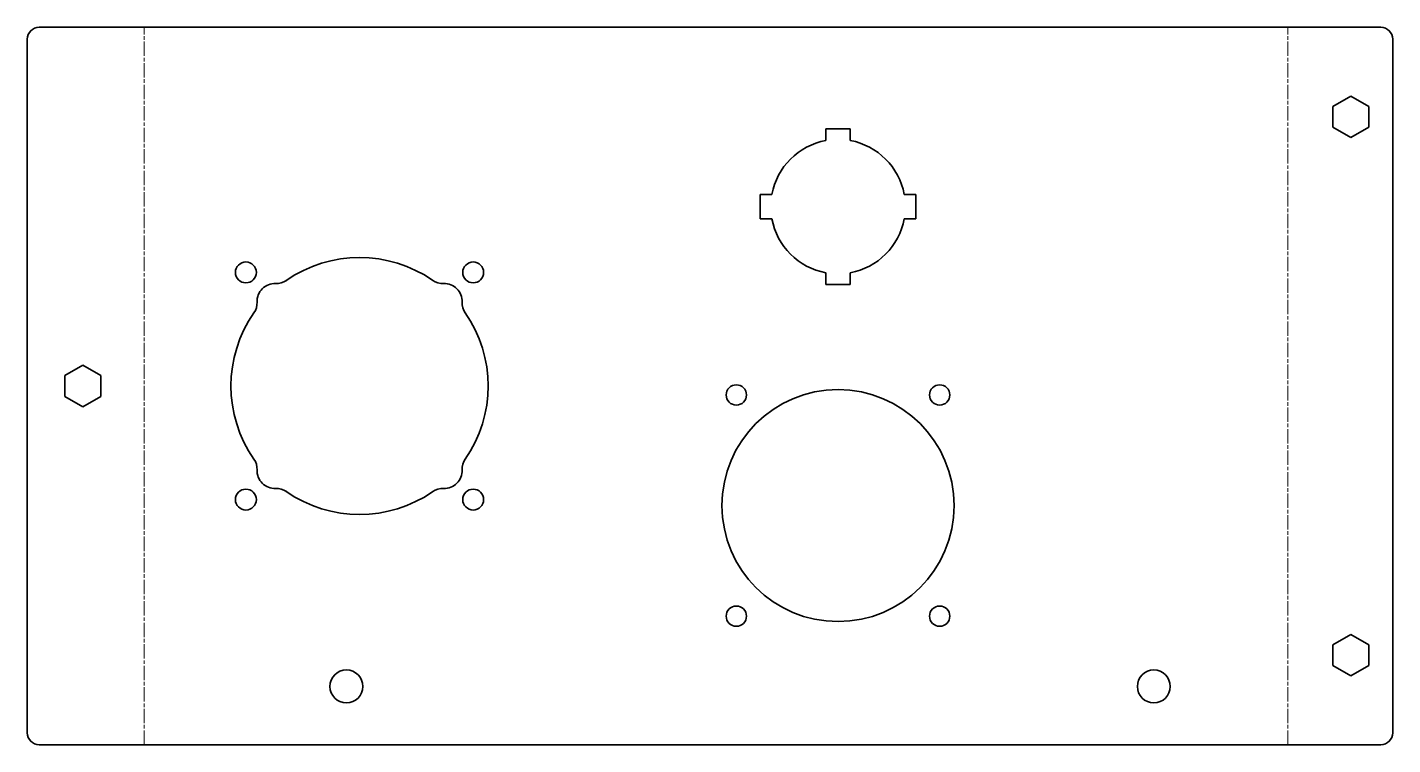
# Model space of a CAD drawing. Header units: inches. Extents: x 0 to 228, y 0 to 120.
import ezdxf

# ---------------------------------------------------------------- set-up
doc = ezdxf.new("R2010")
doc.units = ezdxf.units.IN
doc.header["$MEASUREMENT"] = 0
doc.linetypes.add('Chain', pattern=[13.68, 9.12, -1.14, 2.28, -1.14])
doc.layers.add('SIMUMAK Bend Centerline (ISO)', color=7, linetype='Chain', lineweight=9)
doc.layers.add('SIMUMAK Visible (ISO)', color=7, linetype='Continuous', lineweight=35)

# ---------------------------------------------------------------- blocks, each defined once
blk = doc.blocks.new('AMB-04-PANBOT04')
at = {"layer": 'SIMUMAK Bend Centerline (ISO)', "ltscale": 0.263158}
for p, q in [((19.55, 0), (19.55, 120)), ((210.76, 0), (210.76, 120))]:
    blk.add_line(p, q, dxfattribs=at)
at = {"layer": 'SIMUMAK Visible (ISO)'}
for p, q in [((2, 120), (226.29, 120)), ((0, 2), (0, 118)), ((228.29, 118), (228.29, 2)), ((218.28, 106.73), (221.28, 108.46)), ((221.28, 108.46), (224.28, 106.73)), ((218.28, 103.27), (218.28, 106.73)), ((224.28, 106.73), (224.28, 103.27)), ((133.5, 101.06), (133.5, 103)), ((133.5, 103), (137.6, 103)), ((137.6, 103), (137.6, 101.06)), ((221.28, 101.54), (218.28, 103.27)), ((224.28, 103.27), (221.28, 101.54)), ((122.55, 92.05), (124.49, 92.05)), ((122.55, 87.95), (122.55, 92.05)), ((146.62, 92.05), (148.55, 92.05)), ((148.55, 92.05), (148.55, 87.95)), ((124.49, 87.95), (122.55, 87.95)), ((148.55, 87.95), (146.62, 87.95)), ((133.5, 77), (133.5, 78.94)), ((137.6, 78.94), (137.6, 77)), ((137.6, 77), (133.5, 77)), ((6.27, 61.73), (9.27, 63.46)), ((6.27, 58.27), (6.27, 61.73)), ((9.27, 63.46), (12.27, 61.73)), ((12.27, 61.73), (12.27, 58.27)), ((9.27, 56.54), (6.27, 58.27)), ((12.27, 58.27), (9.27, 56.54)), ((218.28, 16.73), (221.28, 18.46)), ((221.28, 18.46), (224.28, 16.73)), ((218.28, 13.27), (218.28, 16.73)), ((224.28, 16.73), (224.28, 13.27)), ((221.28, 11.54), (218.28, 13.27)), ((224.28, 13.27), (221.28, 11.54)), ((226.29, 0), (2, 0))]:
    blk.add_line(p, q, dxfattribs=at)
for centre, radius in [((36.55, 79), 1.75), ((74.55, 79), 1.75), ((135.55, 40), 19.4), ((118.55, 58.5), 1.7), ((152.55, 58.5), 1.7), ((36.55, 41), 1.75), ((74.55, 41), 1.75), ((118.55, 21.5), 1.7), ((152.55, 21.5), 1.7), ((53.35, 9.75), 2.75), ((188.35, 9.75), 2.75)]:
    blk.add_circle(centre, radius, dxfattribs=at)
at = {"layer": 'SIMUMAK Visible (ISO)', "extrusion": (0, 0, -1)}
for centre, radius, start, end in [((-2, 118), 2, 0, 90), ((-226.29, 118), 2, 90, 180), ((-135.55, 90), 11.25, 10.4992, 79.5008), ((-135.55, 90), 11.25, 100.4992, 169.5008), ((-135.55, 90), 11.25, 280.4992, 349.5008), ((-135.55, 90), 11.25, 190.4992, 259.5008), ((-55.55, 60), 21.5, 55.286, 124.714), ((-41.6, 80.14), 3, 235.286, 271.8135), ((-69.51, 80.14), 3, 268.1865, 304.714), ((-41.41, 74.14), 3, 358.1865, 91.8135), ((-69.7, 74.14), 3, 88.1865, 181.8135), ((-35.42, 73.95), 3, 178.1865, 214.714), ((-75.69, 73.95), 3, 325.286, 1.8135), ((-55.55, 60), 21.5, 325.286, 34.714), ((-55.55, 60), 21.5, 145.286, 214.714), ((-35.42, 46.05), 3, 145.286, 181.8135), ((-41.41, 45.86), 3, 268.1865, 1.8135), ((-69.7, 45.86), 3, 178.1865, 271.8135), ((-75.69, 46.05), 3, 358.1865, 34.714), ((-41.6, 39.86), 3, 88.1865, 124.714), ((-55.55, 60), 21.5, 235.286, 304.714), ((-69.51, 39.86), 3, 55.286, 91.8135), ((-2, 2), 2, 270, 0), ((-226.29, 2), 2, 180, 270)]:
    blk.add_arc(centre, radius, start, end, dxfattribs=at)

msp = doc.modelspace()

# ---------------------------------------------------------------- block references
msp.add_blockref('AMB-04-PANBOT04', (0, 0))

doc.saveas('drawing.dxf')
